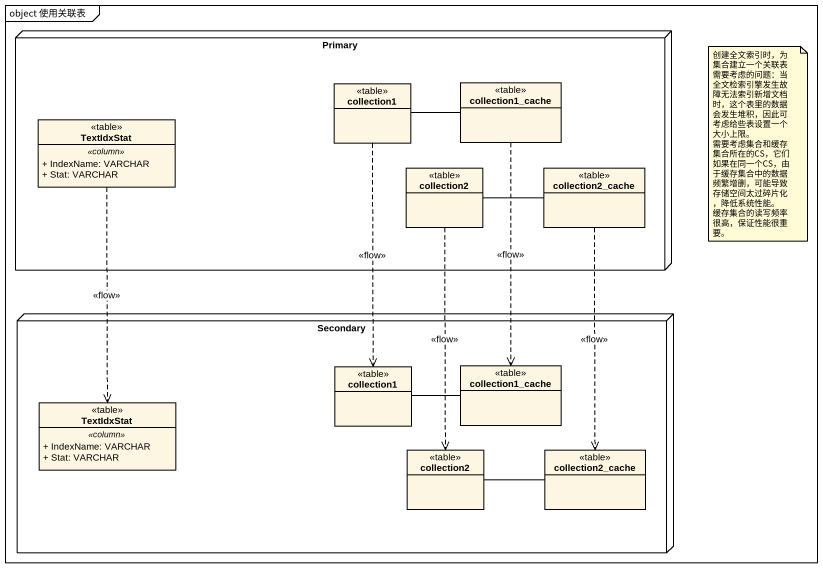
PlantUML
@startuml
mainframe object 使用关联表
hide circle
hide empty members
skinparam classAttributeIconSize 0
node Primary {
  class collection1 <<table>>
  class collection1_cache <<table>>
  class TextIdxStat <<table>> {
    .. <<column>> ..
    + IndexName: VARCHAR
    + Stat: VARCHAR
  }
  class collection2 <<table>>
  class collection2_cache <<table>>
}
node Secondary {
  class "collection1" as collection1_2 <<table>>
  class "collection1_cache" as collection1_cache_2 <<table>>
  class "TextIdxStat" as TextIdxStat_2 <<table>> {
    .. <<column>> ..
    + IndexName: VARCHAR
    + Stat: VARCHAR
  }
  class "collection2" as collection2_2 <<table>>
  class "collection2_cache" as collection2_cache_2 <<table>>
}
collection1 -right- collection1_cache
collection1 ..> collection1_2 : <<flow>>
collection1_cache ..> collection1_cache_2 : <<flow>>
TextIdxStat ..> TextIdxStat_2 : <<flow>>
collection2 -right- collection2_cache
collection2 ..> collection2_2 : <<flow>>
collection2_cache ..> collection2_cache_2 : <<flow>>
collection1_2 -right- collection1_cache_2
collection2_2 -right- collection2_cache_2
note as N1
  创建全文索引时，为集合建立一个关联表
  需要考虑的问题：当全文检索引擎发生故障无法索引新增文档时，这个表里的数据会发生堆积，因此可考虑给些表设置一个大小上限。
  需要考虑集合和缓存集合所在的CS，它们如果在同一个CS，由于缓存集合中的数据频繁增删，可能导致存储空间太过碎片化，降低系统性能。
  缓存集合的读写频率很高，保证性能很重要。
end note
@enduml
